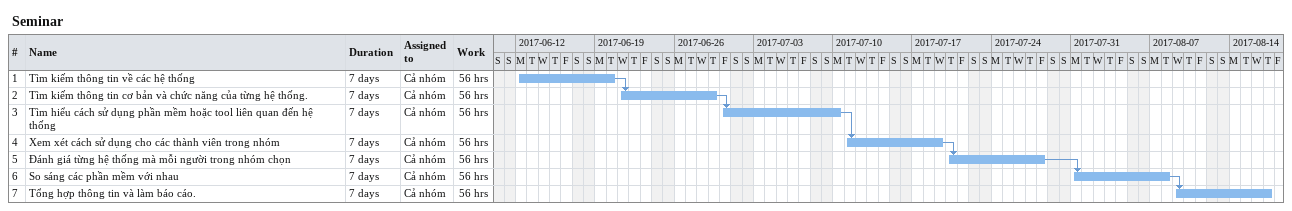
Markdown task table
Seminar

| ID | Task | Duration | Start | Finish | Predecessors | Resources | Work (h) |
|---|---|---|---|---|---|---|---|
| 1 | Tìm kiếm thông tin về các hệ thống | 7d | 2017-06-12 | 2017-06-20 |  | Cả nhóm | 56 |
| 2 | Tìm kiếm thông tin cơ bản và chức năng của từng hệ thống. | 7d | 2017-06-21 | 2017-06-29 | 1 | Cả nhóm | 56 |
| 3 | Tìm hiểu cách sử dụng phần mềm hoặc tool liên quan đến hệ thống | 7d | 2017-06-30 | 2017-07-10 | 2 | Cả nhóm | 56 |
| 4 | Xem xét cách sử dụng cho các thành viên trong nhóm | 7d | 2017-07-11 | 2017-07-19 | 3 | Cả nhóm | 56 |
| 5 | Đánh giá từng hệ thống mà mỗi người trong nhóm chọn | 7d | 2017-07-20 | 2017-07-28 | 4 | Cả nhóm | 56 |
| 6 | So sáng các phần mềm với nhau | 7d | 2017-07-31 | 2017-08-08 | 5 | Cả nhóm | 56 |
| 7 | Tổng hợp thông tin và làm báo cáo. | 7d | 2017-08-09 | 2017-08-17 | 6 | Cả nhóm | 56 |
